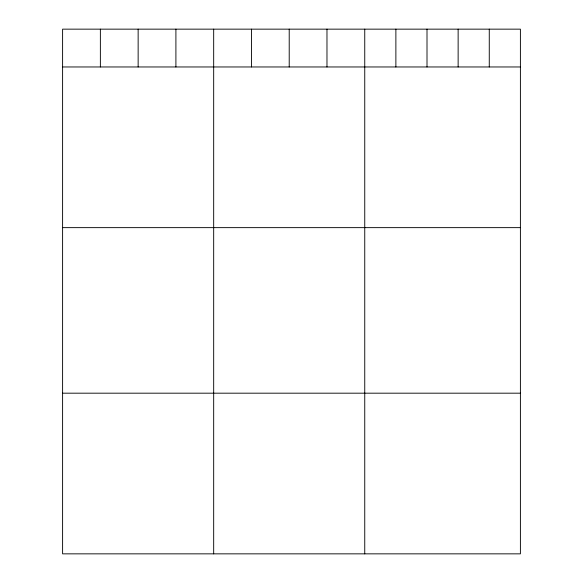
<?xml version="1.0" encoding="UTF-8"?>
<svg xmlns="http://www.w3.org/2000/svg" width="583" height="583" viewBox="0 0 583 583"><rect width="100%" height="100%" fill="white"/><g stroke="black" fill="none" stroke-linecap="round" stroke-linejoin="round"><path stroke-width="0.87" d="M520.4 66.965L520.4 553.85L62.6 553.85L62.6 29.15L520.4 29.15L520.4 66.965L62.6 66.965M62.6 227.64L520.4 227.64M62.6 393.182L520.4 393.182M489.268 29.15L489.268 66.965M458.136 29.15L458.136 66.965M427.004 29.15L427.004 66.965M395.879 29.15L395.879 66.965M364.747 29.15L364.747 553.85M326.976 29.15L326.976 66.965M289.212 29.15L289.212 66.965M251.441 29.15L251.441 66.965M213.677 29.15L213.677 553.85M175.906 29.15L175.906 66.965M138.142 29.15L138.142 66.965M100.371 29.15L100.371 66.965"/></g></svg>
